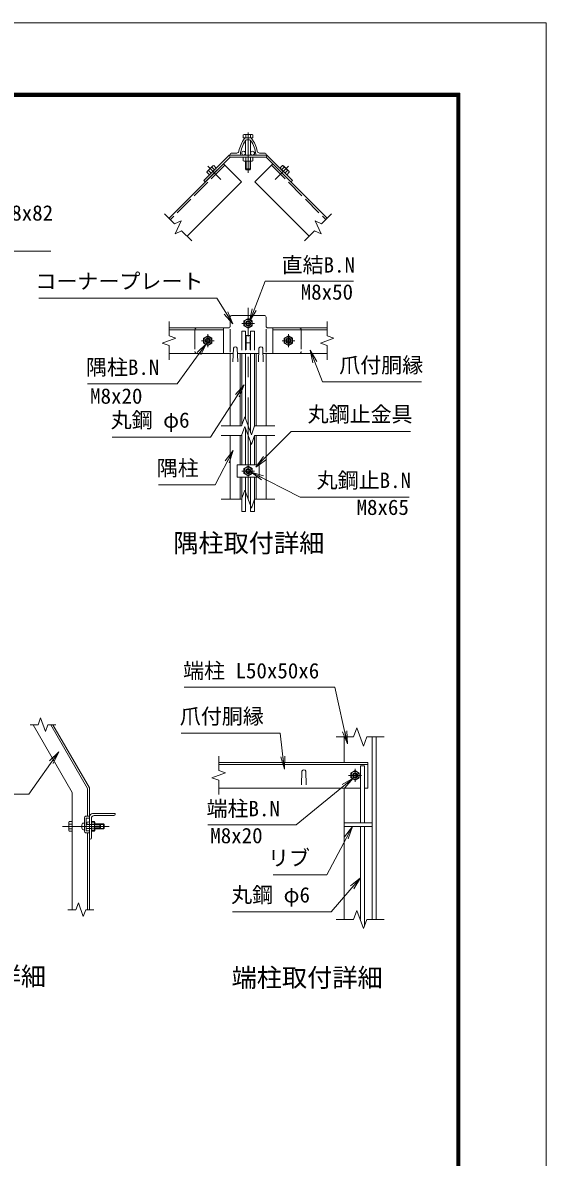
# Model space of a CAD drawing. Units: millimetres, scale not verified. Extents: x -4200 to 4200, y -2970 to 2970.
# Drawn here: x 2564 to 4200, y -573 to 2970 of the extents above; entities that cross this region are included whole.
import ezdxf
from ezdxf.enums import TextEntityAlignment as Align

# ---------------------------------------------------------------- set-up
doc = ezdxf.new("R2010")
doc.units = ezdxf.units.MM
doc.header["$LTSCALE"] = 10
doc.linetypes.add('DASHED', pattern=[7.5, 6, -1.5])
doc.linetypes.add('USER1', pattern=[50.8, 31.75, -6.35, 6.35, -6.35])
for name, color, linetype, lineweight in [('0-0_D-STR1', 1, 'Continuous', 18), ('0-1_D-STR-DIM', 7, 'Continuous', 13), ('0-2_0', 7, 'Continuous', 18), ('0-5_D-STR3', 3, 'Continuous', 13), ('0-6_D-BMK', 2, 'USER1', 13), ('0-8_D-STR-TXT', 7, 'Continuous', 13), ('0-9_D-TTL', 7, 'Continuous', 18)]:
    doc.layers.add(name, color=color, linetype=linetype, lineweight=lineweight)
doc.layers.add('0-4_D-TTL-TXT', color=7, linetype='Continuous')
doc.styles.add('ＭＳ ゴシック', font='')
doc.styles.get('ＭＳ ゴシック').set_extended_font_data('MS Gothic')

# ---------------------------------------------------------------- blocks, each defined once
blk = doc.blocks.new('_Open')
at = {"layer": '0-2_0'}
blk.add_line((-10, 1.667), (0, 0), dxfattribs=at)
blk.add_lwpolyline([(-10, -1.667), (0, 0), (-10, 0)], dxfattribs=at)

msp = doc.modelspace()

# ---------------------------------------------------------------- linework, layer by layer
at = {"layer": '0-0_D-STR1'}
for p, q in [((3261.26, 2610.99), (3275.22, 2610.99)), ((3263.73, 2603.99), (3272.74, 2603.99)), ((3212.24, 2559.99), (3212.24, 2556.99)), ((3241.06, 2556.99), (3212.24, 2556.99)), ((3232.6, 2562.99), (3215.24, 2562.99)), ((3295.42, 2556.99), (3324.24, 2556.99)), ((3303.87, 2562.99), (3321.24, 2562.99)), ((3324.24, 2559.99), (3324.24, 2556.99)), ((3191.03, 2529.37), (3021.32, 2359.67)), ((3345.45, 2529.37), (3288.88, 2472.8)), ((3345.45, 2529.37), (3515.16, 2359.67)), ((3288.88, 2472.8), (3458.59, 2303.1)), ((3021.14, 2017.2), (3191.03, 2017.2)), ((3021.14, 2011.2), (3191.03, 2011.2)), ((3191.03, 2017.2), (3191.03, 1937.2)), ((3345.45, 2017.2), (3345.45, 1937.2)), ((3345.45, 2017.2), (3515.34, 2017.2)), ((3345.45, 2011.2), (3515.34, 2011.2)), ((3222.24, 1953.96), (3220.74, 1910.96)), ((3234.24, 1953.96), (3235.74, 1910.96)), ((3302.24, 1953.96), (3300.74, 1910.96)), ((3314.24, 1953.96), (3315.74, 1910.96)), ((3021.14, 1937.2), (3191.03, 1937.2)), ((3212.24, 1710.95), (3212.24, 1937.2)), ((3243.24, 1710.95), (3243.24, 1937.2)), ((3293.24, 1710.95), (3293.24, 1937.2)), ((3324.24, 1710.95), (3324.24, 1937.2)), ((3345.45, 1937.2), (3515.34, 1937.2)), ((3212.24, 1481.98), (3212.24, 1680.95)), ((3243.24, 1589.14), (3243.24, 1680.95)), ((3293.24, 1589.14), (3293.24, 1680.95)), ((3324.24, 1481.98), (3324.24, 1680.95)), ((3243.24, 1481.98), (3243.24, 1551.14)), ((3293.24, 1481.98), (3293.24, 1551.14)), ((2596.1, 777.83), (2718.43, 565.94)), ((2651.52, 777.83), (2766.43, 578.8)), ((2658.45, 777.83), (2772.43, 580.41)), ((3568.52, 659.72), (3568.52, 739.72)), ((3656.52, 739.72), (3656.52, 169.72)), ((3668.52, 739.72), (3668.52, 169.72)), ((3642.52, 659.72), (3176.52, 659.72)), ((3642.52, 653.72), (3176.52, 653.72)), ((3642.52, 579.72), (3642.52, 659.72)), ((3436.52, 633.46), (3435.02, 590.46)), ((3448.52, 633.46), (3450.02, 590.46)), ((2766.43, 492.41), (2766.43, 578.8)), ((2772.43, 200.41), (2772.43, 580.41)), ((3619.79, 579.72), (3176.52, 579.72)), ((3568.52, 169.72), (3568.52, 579.72)), ((3642.52, 579.72), (3631.79, 579.72)), ((2718.43, 200.41), (2718.43, 565.94)), ((2782.43, 500.41), (2852.43, 500.41)), ((2852.43, 498.41), (2852.43, 500.41)), ((2772.43, 420.41), (2772.43, 490.41)), ((2778.43, 424.41), (2778.43, 485.41)), ((2787.43, 494.41), (2848.43, 494.41)), ((3568.52, 471.72), (3656.52, 471.72)), ((2766.43, 200.41), (2766.43, 440.41)), ((3568.52, 459.72), (3656.52, 459.72)), ((2774.43, 420.41), (2772.43, 420.41)), ((2772.43, 403.09), (2772.43, 393.95))]:
    msp.add_line(p, q, dxfattribs=at)
at = {"layer": '0-0_D-STR1', "linetype": 'DASHED'}
for p, q in [((3195.27, 2525.13), (3025.56, 2355.42)), ((3341.21, 2525.13), (3510.92, 2355.42))]:
    msp.add_line(p, q, dxfattribs=at)
at = {"layer": '0-0_D-STR1'}
msp.add_lwpolyline([(3191.03, 2529.37), (3247.59, 2472.8), (3077.89, 2303.1)], dxfattribs=at)
for centre, radius, start, end in [((3343.24, 2546.99), 106, 144.25644, 168.25596), ((3343.24, 2546.99), 100, 146.81334, 172.74916), ((3261.26, 2605.99), 5, 90, 144.25644), ((3263.73, 2598.99), 5, 90, 146.81334), ((3272.74, 2598.99), 5, 33.18666, 90), ((3275.22, 2605.99), 5, 35.74356, 90), ((3193.24, 2546.99), 100, 7.25084, 33.18666), ((3193.24, 2546.99), 106, 11.74404, 35.74356), ((3215.24, 2559.99), 3, 90, 180), ((3232.6, 2569.99), 7, 270, 348.25596), ((3241.06, 2559.99), 3, 270, 352.74916), ((3295.42, 2559.99), 3, 187.25084, 270), ((3303.87, 2569.99), 7, 191.74404, 270), ((3321.24, 2559.99), 3, 0, 90), ((3228.24, 1951.46), 6.5, 22.61986, 157.38014), ((3308.24, 1951.46), 6.5, 22.61986, 157.38014), ((3442.52, 630.96), 6.5, 22.61986, 157.38014), ((2782.43, 490.41), 10, 90, 180), ((2848.43, 498.41), 4, 270, 0), ((2787.43, 485.41), 9, 90, 180), ((2774.43, 424.41), 4, 270, 0)]:
    msp.add_arc(centre, radius, start, end, dxfattribs=at)
at = {"layer": '0-1_D-STR-DIM'}
for p, q in [((3007.18, 2373.81), (3038.72, 2342.27)), ((3038.72, 2342.27), (3059.11, 2351.78)), ((3059.11, 2351.78), (3040.1, 2310.99)), ((3529.3, 2373.81), (3497.76, 2342.27)), ((3040.1, 2310.99), (3060.49, 2320.5)), ((3060.49, 2320.5), (3092.03, 2288.96)), ((3475.99, 2320.5), (3444.45, 2288.96)), ((3021.14, 2037.46), (3021.14, 1992.85)), ((3515.34, 2037.46), (3515.34, 1992.85)), ((3536.49, 1985.16), (3494.2, 1969.77)), ((3515.34, 1992.85), (3536.49, 1985.16)), ((3021.14, 1962.07), (3021.14, 1917.46)), ((3494.2, 1969.77), (3515.34, 1962.07)), ((3515.34, 1962.07), (3515.34, 1917.46)), ((3247.72, 1710.95), (3257.98, 1739.14)), ((3257.98, 1739.14), (3278.5, 1682.76)), ((3184.24, 1710.95), (3247.72, 1710.95)), ((3278.5, 1682.76), (3288.76, 1710.95)), ((3288.76, 1710.95), (3352.24, 1710.95)), ((3184.24, 1680.95), (3247.72, 1680.95)), ((3288.76, 1680.95), (3352.24, 1680.95)), ((3247.72, 1481.98), (3257.98, 1510.18)), ((3257.98, 1510.18), (3278.5, 1453.79)), ((3184.24, 1481.98), (3247.72, 1481.98)), ((3278.5, 1453.79), (3288.76, 1481.98)), ((3288.76, 1481.98), (3352.24, 1481.98)), ((2586.77, 777.83), (2611.88, 777.83)), ((2642.66, 777.83), (2667.77, 777.83)), ((3598, 739.72), (3543.52, 739.72)), ((3693.52, 739.72), (3639.04, 739.72)), ((3176.52, 679.98), (3176.52, 635.37)), ((3197.67, 627.67), (3155.38, 612.28)), ((3155.38, 612.28), (3176.52, 604.59)), ((3176.52, 635.37), (3197.67, 627.67)), ((3176.52, 604.59), (3176.52, 559.98)), ((2704.93, 200.41), (2730.04, 200.41)), ((2760.82, 200.41), (2785.93, 200.41)), ((3608.26, 197.91), (3598, 169.72)), ((3628.78, 141.53), (3608.26, 197.91)), ((3598, 169.72), (3543.52, 169.72)), ((3639.04, 169.72), (3628.78, 141.53)), ((3693.52, 169.72), (3639.04, 169.72))]:
    msp.add_line(p, q, dxfattribs=at)
for points in [[(3497.76, 2342.27), (3477.37, 2351.78), (3496.38, 2310.99), (3475.99, 2320.5)], [(3021.14, 1992.85), (3042.28, 1985.16), (2999.99, 1969.77), (3021.14, 1962.07)], [(3247.72, 1680.95), (3257.98, 1709.14), (3278.5, 1652.76), (3288.76, 1680.95)], [(2642.66, 777.83), (2634.97, 756.69), (2619.58, 798.98), (2611.88, 777.83)], [(3639.04, 739.72), (3628.78, 711.53), (3608.26, 767.91), (3598, 739.72)], [(2760.82, 200.41), (2753.13, 179.27), (2737.74, 221.55), (2730.04, 200.41)]]:
    msp.add_lwpolyline(points, dxfattribs=at)
at = {"layer": '0-5_D-STR3'}
for p, q in [((3255.64, 2621.59), (3253.23, 2620.19)), ((3253.23, 2610.99), (3253.23, 2620.19)), ((3283.25, 2610.99), (3253.23, 2610.99)), ((3280.84, 2621.59), (3255.64, 2621.59)), ((3260.24, 2602.56), (3260.24, 2556.99)), ((3260.73, 2610.99), (3260.73, 2620.19)), ((3275.75, 2610.99), (3275.75, 2620.19)), ((3276.24, 2602.56), (3276.24, 2556.99)), ((3280.84, 2621.59), (3283.25, 2620.19)), ((3283.25, 2610.99), (3283.25, 2620.19)), ((3209.59, 2556.99), (3129.93, 2477.33)), ((3209.59, 2556.99), (3326.89, 2556.99)), ((3212.24, 2550.59), (3209.59, 2556.99)), ((3324.24, 2550.59), (3326.89, 2556.99)), ((3326.89, 2556.99), (3406.55, 2477.33)), ((3212.24, 2550.59), (3134.46, 2472.8)), ((3157.86, 2523.65), (3140.19, 2505.97)), ((3168.83, 2516.23), (3147.6, 2495)), ((3163.52, 2510.92), (3155.36, 2519.09)), ((3160.66, 2524.4), (3157.86, 2523.65)), ((3168.83, 2516.23), (3160.66, 2524.4)), ((3212.24, 2550.59), (3324.24, 2550.59)), ((3253.23, 2550.59), (3253.23, 2539.04)), ((3253.23, 2550.59), (3283.25, 2550.59)), ((3253.23, 2539.04), (3255.74, 2537.59)), ((3255.74, 2537.59), (3280.74, 2537.59)), ((3260.24, 2537.59), (3260.24, 2513.39)), ((3260.73, 2550.59), (3260.73, 2539.04)), ((3261.74, 2537.59), (3261.74, 2511.89)), ((3274.74, 2537.59), (3274.74, 2511.89)), ((3275.75, 2550.59), (3275.75, 2539.04)), ((3276.24, 2537.59), (3276.24, 2513.39)), ((3283.25, 2539.04), (3280.74, 2537.59)), ((3283.25, 2550.59), (3283.25, 2539.04)), ((3324.24, 2550.59), (3402.02, 2472.8)), ((3367.65, 2516.23), (3388.88, 2495)), ((3372.96, 2510.92), (3381.12, 2519.09)), ((3378.62, 2523.65), (3396.29, 2505.97)), ((3139.43, 2503.17), (3140.19, 2505.97)), ((3147.6, 2495), (3139.43, 2503.17)), ((3152.91, 2500.31), (3144.74, 2508.47)), ((3273.84, 2510.99), (3262.64, 2510.99)), ((3276.24, 2513.39), (3273.84, 2510.99)), ((3383.57, 2500.31), (3391.74, 2508.47)), ((3134.46, 2472.8), (3129.93, 2477.33)), ((3402.02, 2472.8), (3406.55, 2477.33)), ((3218.24, 2056.2), (3318.24, 2056.2)), ((3212.24, 2050.2), (3212.24, 2023.2)), ((3324.24, 2050.2), (3324.24, 2023.2)), ((3108.24, 2017.2), (3206.24, 2017.2)), ((3142.24, 1992.21), (3129.24, 1984.71)), ((3129.24, 1984.71), (3129.24, 1969.7)), ((3155.24, 1984.71), (3142.24, 1992.21)), ((3155.24, 1969.7), (3155.24, 1984.71)), ((3212.24, 1941.2), (3212.24, 2013.21)), ((3262.24, 1993.2), (3262.24, 1949.15)), ((3274.24, 1993.2), (3262.24, 1993.2)), ((3274.24, 1993.2), (3274.24, 1949.15)), ((3324.24, 1941.2), (3324.24, 2013.39)), ((3330.24, 2017.2), (3428.24, 2017.2)), ((3394.24, 1992.21), (3381.24, 1984.71)), ((3381.24, 1984.71), (3381.24, 1969.7)), ((3407.24, 1984.71), (3394.24, 1992.21)), ((3407.24, 1969.7), (3407.24, 1984.71)), ((3129.24, 1969.7), (3142.24, 1962.19)), ((3142.24, 1962.19), (3155.24, 1969.7)), ((3274.24, 1970.55), (3262.24, 1970.55)), ((3381.24, 1969.7), (3394.24, 1962.19)), ((3394.24, 1962.19), (3407.24, 1969.7)), ((3108.24, 1937.2), (3221.65, 1937.2)), ((3234.82, 1937.2), (3301.65, 1937.2)), ((3248.24, 1937.2), (3248.24, 1712.38)), ((3260.24, 1937.2), (3260.24, 1732.93)), ((3276.24, 1937.2), (3276.24, 1688.97)), ((3288.24, 1937.2), (3288.24, 1709.52)), ((3314.82, 1937.2), (3428.24, 1937.2)), ((3260.24, 1702.93), (3260.24, 1589.14)), ((3248.24, 1682.38), (3248.24, 1589.14)), ((3288.24, 1679.52), (3288.24, 1589.14)), ((3276.24, 1658.97), (3276.24, 1589.14)), ((3233.84, 1589.14), (3302.64, 1589.14)), ((3268.24, 1585.15), (3255.24, 1577.64)), ((3255.24, 1577.64), (3255.24, 1562.63)), ((3255.24, 1562.63), (3268.24, 1555.12)), ((3281.24, 1577.64), (3268.24, 1585.15)), ((3268.24, 1555.12), (3281.24, 1562.63)), ((3281.24, 1562.63), (3281.24, 1577.64)), ((3302.64, 1589.14), (3302.64, 1551.14)), ((3248.24, 1551.14), (3248.24, 1443.73)), ((3260.24, 1551.14), (3260.24, 1443.73)), ((3276.24, 1551.14), (3276.24, 1443.73)), ((3288.24, 1551.14), (3288.24, 1443.73)), ((3248.24, 1443.73), (3260.24, 1443.73)), ((3276.24, 1443.73), (3288.24, 1443.73)), ((3631.79, 649.72), (3631.79, 471.72)), ((3602.52, 634.73), (3589.52, 627.22)), ((3589.52, 627.22), (3589.52, 612.21)), ((3589.52, 612.21), (3602.52, 604.71)), ((3615.52, 627.22), (3602.52, 634.73)), ((3602.52, 604.71), (3615.52, 612.21)), ((3615.52, 612.21), (3615.52, 627.22)), ((2707.83, 473.01), (2709.23, 475.42)), ((2707.83, 473.01), (2707.83, 447.81)), ((2718.43, 475.42), (2709.23, 475.42)), ((2718.43, 467.92), (2709.23, 467.92)), ((2718.43, 475.42), (2718.43, 445.4)), ((2753.38, 470.91), (2756.43, 470.91)), ((2756.43, 486.41), (2756.43, 446.41)), ((2756.43, 470.91), (2756.43, 449.91)), ((2762.43, 492.41), (2772.43, 492.41)), ((2762.43, 485.41), (2762.43, 447.41)), ((2762.43, 466.41), (2778.43, 466.41)), ((2763.43, 486.41), (2772.43, 486.41)), ((2772.43, 492.41), (2772.43, 486.41)), ((2778.43, 475.42), (2787.64, 475.42)), ((2778.43, 475.42), (2778.43, 445.4)), ((2778.43, 471.91), (2778.43, 448.91)), ((2778.43, 471.91), (2787.23, 471.91)), ((2787.23, 466.16), (2778.43, 466.16)), ((2789.03, 473.01), (2787.64, 475.42)), ((2788.43, 469.08), (2788.43, 451.52)), ((2788.43, 466.41), (2805.23, 466.41)), ((2788.43, 465.21), (2806.43, 465.21)), ((2789.03, 473.01), (2789.03, 466.41)), ((2789.03, 468.41), (2816.03, 468.41)), ((2789.03, 466.91), (2816.03, 466.91)), ((2805.23, 466.41), (2805.23, 454.41)), ((2806.43, 465.21), (2805.23, 466.41)), ((2806.43, 465.21), (2806.43, 455.61)), ((2816.03, 468.41), (2818.43, 466.01)), ((2816.03, 468.41), (2816.03, 452.41)), ((2818.43, 466.01), (2818.43, 454.81)), ((2707.83, 447.81), (2709.23, 445.4)), ((2718.43, 452.9), (2709.23, 452.9)), ((2718.43, 445.4), (2709.23, 445.4)), ((2753.38, 449.91), (2756.43, 449.91)), ((2762.43, 454.41), (2778.43, 454.41)), ((2762.43, 440.41), (2772.43, 440.41)), ((2763.43, 446.41), (2772.43, 446.41)), ((2772.43, 446.41), (2772.43, 440.41)), ((2787.23, 454.66), (2778.43, 454.66)), ((2778.43, 448.91), (2787.23, 448.91)), ((2778.43, 445.4), (2787.64, 445.4)), ((2789.03, 447.81), (2787.64, 445.4)), ((2788.43, 455.61), (2806.43, 455.61)), ((2788.43, 454.41), (2805.23, 454.41)), ((2789.03, 454.41), (2789.03, 447.81)), ((2789.03, 453.91), (2816.03, 453.91)), ((2789.03, 452.41), (2816.03, 452.41)), ((2806.43, 455.61), (2805.23, 454.41)), ((2816.03, 452.41), (2818.43, 454.81)), ((3619.79, 459.72), (3619.79, 169.72)), ((3631.79, 459.72), (3631.79, 149.78))]:
    msp.add_line(p, q, dxfattribs=at)
at = {"layer": '0-5_D-STR3', "linetype": 'DASHED'}
for p, q in [((3102.24, 2011.2), (3102.24, 1943.2)), ((3248.24, 2007.2), (3248.24, 1937.2)), ((3248.24, 2007.2), (3260.24, 2007.2)), ((3260.24, 2007.2), (3260.24, 1937.2)), ((3288.24, 2007.2), (3276.24, 2007.2)), ((3276.24, 2007.2), (3276.24, 1937.2)), ((3288.24, 2007.2), (3288.24, 1937.2)), ((3434.24, 2011.2), (3434.24, 1943.2))]:
    msp.add_line(p, q, dxfattribs=at)
at = {"layer": '0-5_D-STR3'}
for points in [[(3367.65, 2516.23), (3375.82, 2524.4), (3378.62, 2523.65)], [(3276.24, 2513.39), (3260.24, 2513.39), (3262.64, 2510.99)], [(3388.88, 2495), (3397.04, 2503.17), (3396.29, 2505.97)], [(3233.84, 1589.14), (3233.84, 1551.14), (3302.64, 1551.14)], [(3631.79, 649.72), (3619.79, 649.72), (3619.79, 471.72)]]:
    msp.add_lwpolyline(points, dxfattribs=at)
msp.add_lwpolyline([(3281.24, 2038.71), (3268.24, 2046.21), (3255.24, 2038.71), (3255.24, 2023.7), (3268.24, 2016.19), (3281.24, 2023.7)], close=True, dxfattribs=at)
for centre, radius in [((3254.24, 2562.99), 6), ((3282.24, 2562.99), 6), ((3268.24, 2031.2), 12.5), ((3268.24, 2031.2), 8), ((3268.24, 2031.2), 5.6), ((3142.24, 1977.2), 12.5), ((3142.24, 1977.2), 8), ((3394.24, 1977.2), 12.5), ((3394.24, 1977.2), 8), ((3142.24, 1977.2), 5.6), ((3394.24, 1977.2), 5.6), ((3268.24, 1570.14), 12.5), ((3268.24, 1570.14), 8), ((3268.24, 1570.14), 5.6), ((3602.52, 619.72), 12.5), ((3602.52, 619.72), 8), ((3602.52, 619.72), 5.6), ((2768.43, 470.41), 4)]:
    msp.add_circle(centre, radius, dxfattribs=at)
for centre, radius, start, end in [((3256.98, 2614.71), 6.64, 55.61585, 124.38415), ((3268.24, 2596.52), 24.84, 72.4121, 107.5879), ((3279.5, 2614.71), 6.64, 55.61585, 124.38415), ((3166.79, 2497.04), 24.84, 117.4121, 152.5879), ((3161.89, 2517.86), 6.64, 100.61585, 169.38416), ((3256.98, 2544.52), 6.64, 235.61585, 304.38416), ((3268.24, 2562.71), 24.84, 252.4121, 287.5879), ((3279.5, 2544.52), 6.64, 235.61586, 304.38414), ((3374.59, 2517.86), 6.64, 10.61584, 79.38415), ((3369.69, 2497.04), 24.84, 27.4121, 62.5879), ((3145.97, 2501.94), 6.64, 100.61586, 169.38414), ((3390.51, 2501.94), 6.64, 10.61586, 79.38414), ((3218.24, 2050.2), 6, 90, 180), ((3318.24, 2050.2), 6, 0, 90), ((3206.24, 2023.2), 6, 270, 0), ((3330.24, 2023.2), 6, 180, 270), ((2732.9, 460.41), 24.84, 162.4121, 197.5879), ((2714.71, 471.67), 6.64, 145.61585, 214.38415), ((2776.63, 460.41), 28, 163.92714, 196.07286), ((2753.38, 467.11), 3.8, 90, 163.92714), ((2762.43, 486.41), 6, 90, 180), ((2763.43, 485.41), 1, 90, 180), ((2784.39, 469.03), 4.04, 314.68187, 45.31813), ((2774.06, 460.41), 14.38, 336.42363, 23.57637), ((2782.16, 471.67), 6.64, 340.31873, 34.38415), ((2763.96, 460.41), 24.84, 350.11086, 9.88914), ((2714.71, 449.15), 6.64, 145.61585, 214.38415), ((2753.38, 453.71), 3.8, 196.07286, 270), ((2762.43, 446.41), 6, 180, 270), ((2763.43, 447.41), 1, 180, 270), ((2784.42, 451.78), 4.02, 314.39087, 45.60913), ((2782.16, 449.15), 6.64, 325.61585, 19.51138)]:
    msp.add_arc(centre, radius, start, end, dxfattribs=at)
at = {"layer": '0-5_D-STR3', "linetype": 'DASHED'}
for centre, start, end in [((3108.24, 2011.2), 90, 180), ((3428.24, 2011.2), 0, 90), ((3108.24, 1943.2), 180, 270), ((3428.24, 1943.2), 270, 0)]:
    msp.add_arc(centre, 6, start, end, dxfattribs=at)
at = {"layer": '0-6_D-BMK'}
for p, q in [((3268.24, 2627.73), (3268.24, 2501.34)), ((3141.99, 2521.84), (3183.49, 2480.34)), ((3394.49, 2521.84), (3352.99, 2480.34)), ((3268.24, 1481.98), (3268.24, 2079.94)), ((3288.24, 2031.2), (3248.24, 2031.2)), ((3142.24, 1997.2), (3142.24, 1957.2)), ((3394.24, 1997.2), (3394.24, 1957.2)), ((3162.24, 1977.2), (3122.24, 1977.2)), ((3414.24, 1977.2), (3374.24, 1977.2)), ((3288.24, 1570.14), (3248.24, 1570.14)), ((3602.52, 599.72), (3602.52, 639.72)), ((3622.52, 619.72), (3582.52, 619.72)), ((2834.43, 460.41), (2688.43, 460.41))]:
    msp.add_line(p, q, dxfattribs=at)
at = {"layer": '0-8_D-STR-TXT'}
for points in [[(2652.05, 2257), (2180.82, 2257), (2288.05, 2157.35)], [(3597.15, 2162.87), (3321.61, 2162.87), (3273.15, 2038.58)], [(2613.76, 2110.21), (3170.01, 2110.21), (3219.88, 2031.49)], [(2766.57, 1842.33), (3046.57, 1842.33), (3137.13, 1967.23)], [(3810.15, 1848.52), (3501.1, 1848.52), (3463.17, 1945.68)], [(2843.2, 1676.06), (3151.23, 1676.06), (3254.89, 1837.62)], [(3775.47, 1694.01), (3402.72, 1694.01), (3293.91, 1584.07)], [(2987.99, 1527.56), (3165.31, 1527.56), (3220.38, 1632.92)], [(3771.6, 1488.95), (3430.83, 1488.95), (3279.63, 1566.1)], [(3068.76, 895.66), (3539.74, 895.66), (3578.3, 720.52)], [(3058.99, 751.94), (3368.03, 751.94), (3381.48, 640.88)], [(2405.88, 560.7), (2583.2, 560.7), (2675.16, 692.16)], [(3142.12, 465.03), (3418.43, 465.03), (3595.32, 610.28)], [(3346.67, 309.05), (3514.35, 309.05), (3593.32, 457.95)], [(3219.64, 193.53), (3527.67, 193.53), (3618.48, 298.78)]]:
    msp.add_lwpolyline(points, dxfattribs=at)
at = {"layer": '0-9_D-TTL', "color": 2}
msp.add_lwpolyline([(-4199.68, 2970.23), (4200.32, 2970.23), (4200.32, -2969.77), (-4199.68, -2969.77)], close=True, dxfattribs=at)
at = {"layer": '0-9_D-TTL'}
for points in [[(-3929.68, 2750.23), (3930.32, 2750.23), (3930.32, -2749.77), (-3929.68, -2749.77)], [(-3927.18, 2747.73), (3927.82, 2747.73), (3927.82, -2747.27), (-3927.18, -2747.27)], [(-3924.68, 2745.23), (3925.32, 2745.23), (3925.32, -2744.77), (-3924.68, -2744.77)], [(-3922.18, 2742.73), (3922.82, 2742.73), (3922.82, -2742.27), (-3922.18, -2742.27)], [(-3919.68, 2740.23), (3920.32, 2740.23), (3920.32, -2739.77), (-3919.68, -2739.77)]]:
    msp.add_lwpolyline(points, close=True, dxfattribs=at)

# ---------------------------------------------------------------- block references
at = {"layer": '0-8_D-STR-TXT', "xscale": 4, "yscale": 4}
for p, rotation in [((3220.95, 2029.8), 302.35352), ((3272.43, 2036.71), 248.70302), ((3138.31, 1968.85), 54.05425), ((3462.44, 1947.55), 111.32593), ((3255.97, 1839.3), 57.31418), ((3221.3, 1634.7), 62.4069), ((3292.5, 1582.65), 225.29487), ((3277.85, 1567.01), 152.96685), ((3578.73, 718.57), 282.41679), ((2676.31, 693.8), 55.02788), ((3381.72, 638.89), 276.90146), ((3596.87, 611.55), 39.38905), ((3594.26, 459.72), 62.05959), ((3619.79, 300.29), 49.21067)]:
    msp.add_blockref('_Open', p, dxfattribs=dict(at, rotation=rotation))

# ---------------------------------------------------------------- texts
at = {"layer": '0-4_D-TTL-TXT', "style": 'ＭＳ ゴシック'}
for s, p in [('隅柱取付詳細', (3034.33, 1299.1)), ('中間胴縁取付詳細', (2007.1, -53.99)), ('端柱取付詳細', (3216.63, -57.87))]:
    msp.add_text(s, height=57.7, dxfattribs=at).set_placement(p, align=Align.BOTTOM_LEFT)
at = {"layer": '0-8_D-STR-TXT', "style": 'ＭＳ ゴシック'}
for s, p in [('胴縁B.N M8x82', (2233.27, 2337.73)), ('直結B.N', (3373.04, 2175.46)), ('コーナープレート', (2603.61, 2124.45)), ('M8x50', (3432.67, 2090.88)), ('隅柱B.N', (2761.49, 1855.93)), ('爪付胴縁', (3553.04, 1862.5)), ('M8x20', (2774.47, 1765.93)), ('丸鋼止金具', (3454.4, 1709.26)), ('丸鋼 φ6', (2838.88, 1690.93)), ('隅柱', (2982.91, 1541.16)), ('丸鋼止B.N', (3482.52, 1502.8)), ('M8x65', (3607.12, 1418.62)), ('端柱 L50x50x6', (3064.96, 908.25)), ('爪付胴縁', (3054.93, 765.92)), ('端柱B.N', (3138.32, 477.62)), ('M8x20', (3150.03, 393.44)), ('リブ', (3330.43, 323.41)), ('丸鋼 φ6', (3215.32, 208.4))]:
    msp.add_text(s, height=48.09, dxfattribs=at).set_placement(p, align=Align.BOTTOM_LEFT)

doc.saveas('drawing.dxf')
